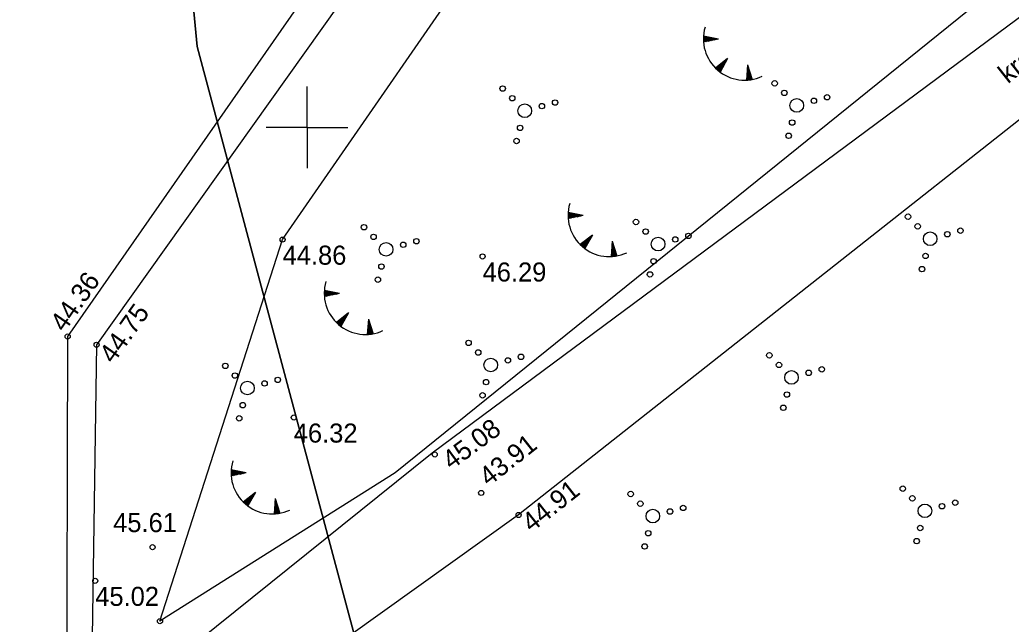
# Model space of a CAD drawing. Extents: x 634183 to 657565, y 6456707 to 6475529.
# Drawn here: x 635989.45 to 636025.87, y 6460631.75 to 6460653.95 of the extents above; entities that cross this region are included whole.
import ezdxf

# ---------------------------------------------------------------- set-up
doc = ezdxf.new("R2010")
doc.units = 0
for name, color, linetype in [('HALJASTUS', 7, 'Continuous'), ('KORGUS', 7, 'Continuous'), ('PIIRASULA', 7, 'Continuous'), ('RELJEEF', 7, 'Continuous'), ('VEEKOGU', 7, 'Continuous'), ('VORK', 7, 'Continuous')]:
    doc.layers.add(name, color=color, linetype=linetype)

msp = doc.modelspace()

# ---------------------------------------------------------------- linework, layer by layer
at = {"layer": 'HALJASTUS'}
msp.add_lwpolyline([(635994.595, 6460631.86), (635999.1, 6460645.879), (636007.605, 6460658.195), (636033.977, 6460671.248), (636048.249, 6460684.405), (636069.947, 6460696.796), (636073.227, 6460692.254), (636053.694, 6460677.665), (636037.62, 6460665.062), (636003.235, 6460637.312)], close=True, dxfattribs=at)
for centre, radius in [((636017.179, 6460651.622), 0.1), ((636007.184, 6460651.428), 0.1), ((636017.533, 6460651.269), 0.1), ((636007.538, 6460651.074), 0.1), ((636009.111, 6460650.915), 0.1), ((636017.992, 6460650.809), 0.25), ((636018.621, 6460650.979), 0.1), ((636019.106, 6460651.109), 0.1), ((636007.997, 6460650.614), 0.25), ((636008.627, 6460650.784), 0.1), ((636017.822, 6460650.18), 0.1), ((636007.828, 6460649.985), 0.1), ((636007.697, 6460649.501), 0.1), ((636017.692, 6460649.695), 0.1), ((636012.084, 6460646.527), 0.1), ((636022.079, 6460646.722), 0.1), ((636002.089, 6460646.333), 0.1), ((636012.438, 6460646.174), 0.1), ((636022.433, 6460646.368), 0.1), ((636024.006, 6460646.209), 0.1), ((636002.443, 6460645.979), 0.1), ((636004.016, 6460645.82), 0.1), ((636012.897, 6460645.714), 0.25), ((636013.527, 6460645.884), 0.1), ((636014.011, 6460646.015), 0.1), ((636022.892, 6460645.909), 0.25), ((636023.522, 6460646.078), 0.1), ((636002.903, 6460645.52), 0.25), ((636003.532, 6460645.689), 0.1), ((636012.728, 6460645.085), 0.1), ((636022.723, 6460645.279), 0.1), ((636002.733, 6460644.89), 0.1), ((636022.592, 6460644.795), 0.1), ((636002.602, 6460644.406), 0.1), ((636012.597, 6460644.601), 0.1), ((636005.934, 6460642.085), 0.1), ((636006.287, 6460641.731), 0.1), ((636006.747, 6460641.272), 0.25), ((636007.376, 6460641.441), 0.1), ((636007.861, 6460641.572), 0.1), ((636016.985, 6460641.627), 0.1), ((635996.995, 6460641.238), 0.1), ((636017.338, 6460641.274), 0.1), ((636018.911, 6460641.114), 0.1), ((635997.348, 6460640.885), 0.1), ((635998.922, 6460640.726), 0.1), ((636006.577, 6460640.642), 0.1), ((636017.798, 6460640.814), 0.25), ((636018.427, 6460640.984), 0.1), ((635997.808, 6460640.425), 0.25), ((635998.437, 6460640.595), 0.1), ((636006.447, 6460640.158), 0.1), ((636017.628, 6460640.185), 0.1), ((635997.638, 6460639.796), 0.1), ((636017.497, 6460639.7), 0.1), ((635997.507, 6460639.311), 0.1), ((636021.885, 6460636.727), 0.1), ((636011.89, 6460636.532), 0.1), ((636022.238, 6460636.373), 0.1), ((636012.243, 6460636.179), 0.1), ((636013.817, 6460636.02), 0.1), ((636022.698, 6460635.914), 0.25), ((636023.327, 6460636.083), 0.1), ((636023.812, 6460636.214), 0.1), ((636012.703, 6460635.719), 0.25), ((636013.332, 6460635.889), 0.1), ((636022.528, 6460635.284), 0.1), ((636012.533, 6460635.09), 0.1), ((636012.402, 6460634.606), 0.1), ((636022.397, 6460634.8), 0.1)]:
    msp.add_circle(centre, radius, dxfattribs=at)
at = {"layer": 'KORGUS'}
for centre in [(635999.1, 6460645.879), (636006.449, 6460645.26), (635991.203, 6460642.32), (635992.267, 6460642.017), (635999.51, 6460639.342), (636004.689, 6460637.983), (636006.397, 6460636.573), (636007.772, 6460635.761), (635994.325, 6460634.578), (635992.217, 6460633.342), (635994.595, 6460631.86)]:
    msp.add_circle(centre, 0.0938, dxfattribs=at)
at = {"layer": 'PIIRASULA'}
for points in [[(636320.68, 6460259.08), (636214.59, 6460269.01), (636168.08, 6460301.95), (636135.48, 6460326.94), (636107.67, 6460364.01), (636098.24, 6460375.93), (636054.05, 6460404.06), (636033.2, 6460436), (636014.66, 6460582.97), (635995.96, 6460652.98), (635993.64, 6460677.97), (636005.23, 6460775.95), (636000.59, 6460794.98), (635991.32, 6460811.04), (635900.63, 6460817.99), (635847.17, 6460834.04), (635816.72, 6460858.04), (635807.45, 6460881.04), (635767.89, 6460896.93), (635702.85, 6460934.01), (635656.34, 6460974.06), (635621.42, 6461006), (635591.14, 6461061.94)], [(635591.14, 6461061.94), (635621.42, 6461006), (635656.34, 6460974.06), (635702.85, 6460934.01), (635767.89, 6460896.93), (635807.45, 6460881.04), (635816.72, 6460858.04), (635847.17, 6460834.04), (635900.63, 6460817.99), (635991.32, 6460811.04), (636000.59, 6460794.98), (636005.23, 6460775.95), (635993.64, 6460677.97), (635995.96, 6460652.98), (636014.66, 6460582.97), (636033.2, 6460436), (636054.05, 6460404.06), (636098.24, 6460375.93), (636107.67, 6460364.01), (636135.48, 6460326.94), (636168.08, 6460301.95), (636214.59, 6460269.01), (636320.68, 6460259.08)]]:
    msp.add_lwpolyline(points, dxfattribs=at)
at = {"layer": 'RELJEEF'}
for p, q in [((636014.56, 6460653.292), (636014.627, 6460653.345)), ((636014.56, 6460653.259), (636014.659, 6460653.339)), ((636014.56, 6460653.227), (636014.691, 6460653.333)), ((636014.561, 6460653.325), (636014.595, 6460653.351)), ((636014.561, 6460653.196), (636014.723, 6460653.326)), ((636014.562, 6460653.165), (636014.756, 6460653.32)), ((636015.12, 6460653.25), (636014.563, 6460653.357)), ((636015.12, 6460653.25), (636014.564, 6460653.141)), ((636014.574, 6460653.143), (636014.788, 6460653.314)), ((636014.627, 6460653.153), (636014.82, 6460653.308)), ((636014.68, 6460653.164), (636014.852, 6460653.302)), ((636014.733, 6460653.174), (636014.885, 6460653.295)), ((636014.786, 6460653.184), (636014.917, 6460653.289)), ((636014.839, 6460653.195), (636014.949, 6460653.283)), ((636014.892, 6460653.205), (636014.981, 6460653.277)), ((636014.945, 6460653.216), (636015.014, 6460653.27)), ((636014.998, 6460653.226), (636015.046, 6460653.264)), ((636015.051, 6460653.236), (636015.078, 6460653.258)), ((636015.452, 6460652.53), (636015.007, 6460652.178)), ((636015.452, 6460652.53), (636015.172, 6460652.037)), ((636015.284, 6460652.234), (636015.29, 6460652.401)), ((636015.31, 6460652.281), (636015.315, 6460652.422)), ((636015.337, 6460652.328), (636015.341, 6460652.442)), ((636015.364, 6460652.375), (636015.367, 6460652.463)), ((636015.39, 6460652.422), (636015.393, 6460652.483)), ((636015.417, 6460652.469), (636015.418, 6460652.503)), ((636015.031, 6460652.155), (636015.032, 6460652.198)), ((636015.055, 6460652.133), (636015.058, 6460652.218)), ((636015.079, 6460652.111), (636015.084, 6460652.238)), ((636015.104, 6460652.09), (636015.11, 6460652.259)), ((636015.128, 6460652.071), (636015.135, 6460652.279)), ((636015.152, 6460652.052), (636015.161, 6460652.299)), ((636015.177, 6460652.046), (636015.187, 6460652.32)), ((636015.204, 6460652.093), (636015.212, 6460652.34)), ((636015.23, 6460652.14), (636015.238, 6460652.361)), ((636015.257, 6460652.187), (636015.264, 6460652.381)), ((636016.184, 6460652.306), (636016.142, 6460651.74)), ((636016.321, 6460651.879), (636016.164, 6460652.034)), ((636016.304, 6460651.93), (636016.166, 6460652.067)), ((636016.288, 6460651.982), (636016.168, 6460652.1)), ((636016.271, 6460652.033), (636016.171, 6460652.132)), ((636016.255, 6460652.085), (636016.173, 6460652.165)), ((636016.238, 6460652.136), (636016.176, 6460652.198)), ((636016.222, 6460652.188), (636016.178, 6460652.231)), ((636016.205, 6460652.239), (636016.181, 6460652.263)), ((636016.184, 6460652.306), (636016.357, 6460651.766)), ((636016.174, 6460651.742), (636016.144, 6460651.772)), ((636016.207, 6460651.745), (636016.146, 6460651.805)), ((636016.239, 6460651.748), (636016.149, 6460651.838)), ((636016.271, 6460651.752), (636016.151, 6460651.87)), ((636016.302, 6460651.757), (636016.154, 6460651.903)), ((636016.333, 6460651.762), (636016.156, 6460651.936)), ((636016.354, 6460651.776), (636016.159, 6460651.969)), ((636016.337, 6460651.827), (636016.161, 6460652.001)), ((636009.588, 6460646.809), (636009.655, 6460646.862)), ((636009.588, 6460646.776), (636009.687, 6460646.856)), ((636009.588, 6460646.744), (636009.719, 6460646.85)), ((636009.589, 6460646.842), (636009.623, 6460646.868)), ((636009.589, 6460646.713), (636009.752, 6460646.843)), ((636009.59, 6460646.682), (636009.784, 6460646.837)), ((636010.148, 6460646.767), (636009.591, 6460646.874)), ((636010.148, 6460646.767), (636009.592, 6460646.658)), ((636009.602, 6460646.66), (636009.816, 6460646.831)), ((636009.655, 6460646.67), (636009.848, 6460646.825)), ((636009.708, 6460646.681), (636009.88, 6460646.819)), ((636009.761, 6460646.691), (636009.913, 6460646.812)), ((636009.814, 6460646.701), (636009.945, 6460646.806)), ((636009.867, 6460646.712), (636009.977, 6460646.8)), ((636009.92, 6460646.722), (636010.009, 6460646.794)), ((636009.973, 6460646.733), (636010.042, 6460646.787)), ((636010.026, 6460646.743), (636010.074, 6460646.781)), ((636010.079, 6460646.753), (636010.106, 6460646.775)), ((636010.48, 6460646.047), (636010.035, 6460645.695)), ((636010.48, 6460646.047), (636010.2, 6460645.554)), ((636010.205, 6460645.563), (636010.215, 6460645.837)), ((636010.232, 6460645.61), (636010.241, 6460645.857)), ((636010.259, 6460645.657), (636010.266, 6460645.878)), ((636010.285, 6460645.704), (636010.292, 6460645.898)), ((636010.312, 6460645.751), (636010.318, 6460645.918)), ((636010.339, 6460645.798), (636010.343, 6460645.939)), ((636010.365, 6460645.845), (636010.369, 6460645.959)), ((636010.392, 6460645.892), (636010.395, 6460645.98)), ((636010.419, 6460645.939), (636010.421, 6460646)), ((636010.445, 6460645.986), (636010.446, 6460646.02)), ((636010.059, 6460645.672), (636010.06, 6460645.715)), ((636010.083, 6460645.65), (636010.086, 6460645.735)), ((636010.107, 6460645.628), (636010.112, 6460645.755)), ((636010.132, 6460645.607), (636010.138, 6460645.776)), ((636010.156, 6460645.588), (636010.163, 6460645.796)), ((636010.18, 6460645.569), (636010.189, 6460645.816)), ((636011.212, 6460645.823), (636011.17, 6460645.257)), ((636011.382, 6460645.293), (636011.187, 6460645.486)), ((636011.365, 6460645.344), (636011.189, 6460645.518)), ((636011.349, 6460645.396), (636011.192, 6460645.551)), ((636011.332, 6460645.447), (636011.194, 6460645.584)), ((636011.316, 6460645.499), (636011.197, 6460645.617)), ((636011.299, 6460645.55), (636011.199, 6460645.649)), ((636011.283, 6460645.602), (636011.201, 6460645.682)), ((636011.266, 6460645.653), (636011.204, 6460645.715)), ((636011.25, 6460645.705), (636011.206, 6460645.748)), ((636011.233, 6460645.756), (636011.209, 6460645.78)), ((636011.212, 6460645.823), (636011.385, 6460645.283)), ((636011.202, 6460645.259), (636011.172, 6460645.289)), ((636011.235, 6460645.262), (636011.174, 6460645.322)), ((636011.267, 6460645.265), (636011.177, 6460645.355)), ((636011.299, 6460645.269), (636011.179, 6460645.387)), ((636011.33, 6460645.274), (636011.182, 6460645.42)), ((636011.361, 6460645.279), (636011.184, 6460645.453)), ((636001.191, 6460643.903), (636000.634, 6460644.011)), ((636000.631, 6460643.945), (636000.698, 6460643.998)), ((636000.631, 6460643.913), (636000.73, 6460643.992)), ((636000.631, 6460643.881), (636000.763, 6460643.986)), ((636000.632, 6460643.849), (636000.795, 6460643.98)), ((636000.633, 6460643.978), (636000.666, 6460644.005)), ((636000.633, 6460643.819), (636000.827, 6460643.974)), ((636001.191, 6460643.903), (636000.635, 6460643.794)), ((636000.645, 6460643.796), (636000.859, 6460643.967)), ((636000.698, 6460643.806), (636000.891, 6460643.961)), ((636000.751, 6460643.817), (636000.924, 6460643.955)), ((636000.804, 6460643.827), (636000.956, 6460643.949)), ((636000.857, 6460643.838), (636000.988, 6460643.942)), ((636000.91, 6460643.848), (636001.02, 6460643.936)), ((636000.963, 6460643.858), (636001.053, 6460643.93)), ((636001.016, 6460643.869), (636001.085, 6460643.924)), ((636001.069, 6460643.879), (636001.117, 6460643.917)), ((636001.122, 6460643.89), (636001.149, 6460643.911)), ((636001.523, 6460643.183), (636001.079, 6460642.831)), ((636001.199, 6460642.724), (636001.207, 6460642.932)), ((636001.224, 6460642.705), (636001.232, 6460642.953)), ((636001.523, 6460643.183), (636001.243, 6460642.69)), ((636001.248, 6460642.699), (636001.258, 6460642.973)), ((636001.275, 6460642.746), (636001.284, 6460642.994)), ((636001.302, 6460642.793), (636001.31, 6460643.014)), ((636001.328, 6460642.84), (636001.335, 6460643.034)), ((636001.355, 6460642.887), (636001.361, 6460643.055)), ((636001.382, 6460642.934), (636001.387, 6460643.075)), ((636001.408, 6460642.981), (636001.412, 6460643.095)), ((636001.435, 6460643.028), (636001.438, 6460643.116)), ((636001.462, 6460643.075), (636001.464, 6460643.136)), ((636001.488, 6460643.122), (636001.49, 6460643.157)), ((636002.255, 6460642.959), (636002.213, 6460642.394)), ((636002.277, 6460642.892), (636002.252, 6460642.917)), ((636002.255, 6460642.959), (636002.428, 6460642.419)), ((636001.102, 6460642.808), (636001.104, 6460642.851)), ((636001.126, 6460642.786), (636001.129, 6460642.871)), ((636001.151, 6460642.764), (636001.155, 6460642.892)), ((636001.175, 6460642.744), (636001.181, 6460642.912)), ((636002.373, 6460642.41), (636002.225, 6460642.556)), ((636002.404, 6460642.415), (636002.228, 6460642.589)), ((636002.425, 6460642.429), (636002.23, 6460642.622)), ((636002.408, 6460642.481), (636002.232, 6460642.655)), ((636002.392, 6460642.532), (636002.235, 6460642.687)), ((636002.375, 6460642.584), (636002.237, 6460642.72)), ((636002.359, 6460642.635), (636002.24, 6460642.753)), ((636002.342, 6460642.686), (636002.242, 6460642.786)), ((636002.326, 6460642.738), (636002.245, 6460642.818)), ((636002.31, 6460642.789), (636002.247, 6460642.851)), ((636002.293, 6460642.841), (636002.25, 6460642.884)), ((636002.246, 6460642.396), (636002.215, 6460642.426)), ((636002.278, 6460642.398), (636002.218, 6460642.458)), ((636002.311, 6460642.401), (636002.22, 6460642.491)), ((636002.342, 6460642.405), (636002.223, 6460642.524)), ((635997.207, 6460637.352), (635997.274, 6460637.406)), ((635997.207, 6460637.32), (635997.306, 6460637.4)), ((635997.207, 6460637.288), (635997.338, 6460637.393)), ((635997.208, 6460637.385), (635997.242, 6460637.412)), ((635997.208, 6460637.257), (635997.37, 6460637.387)), ((635997.209, 6460637.226), (635997.403, 6460637.381)), ((635997.767, 6460637.311), (635997.21, 6460637.418)), ((635997.767, 6460637.311), (635997.211, 6460637.201)), ((635997.221, 6460637.203), (635997.435, 6460637.375)), ((635997.274, 6460637.214), (635997.467, 6460637.368)), ((635997.327, 6460637.224), (635997.499, 6460637.362)), ((635997.38, 6460637.235), (635997.532, 6460637.356)), ((635997.433, 6460637.245), (635997.564, 6460637.35)), ((635997.486, 6460637.255), (635997.596, 6460637.343)), ((635997.539, 6460637.266), (635997.628, 6460637.337)), ((635997.592, 6460637.276), (635997.661, 6460637.331)), ((635997.645, 6460637.287), (635997.693, 6460637.325)), ((635997.698, 6460637.297), (635997.725, 6460637.319)), ((635998.099, 6460636.59), (635997.654, 6460636.238)), ((635997.799, 6460636.112), (635997.808, 6460636.36)), ((635998.099, 6460636.59), (635997.819, 6460636.097)), ((635997.824, 6460636.107), (635997.834, 6460636.38)), ((635997.851, 6460636.154), (635997.859, 6460636.401)), ((635997.877, 6460636.201), (635997.885, 6460636.421)), ((635997.904, 6460636.248), (635997.911, 6460636.442)), ((635997.931, 6460636.295), (635997.937, 6460636.462)), ((635997.957, 6460636.342), (635997.962, 6460636.482)), ((635997.984, 6460636.388), (635997.988, 6460636.503)), ((635998.011, 6460636.435), (635998.014, 6460636.523)), ((635998.037, 6460636.482), (635998.04, 6460636.544)), ((635998.064, 6460636.529), (635998.065, 6460636.564)), ((635998.831, 6460636.366), (635998.789, 6460635.801)), ((635998.831, 6460636.366), (635999.004, 6460635.827)), ((635997.678, 6460636.216), (635997.679, 6460636.258)), ((635997.702, 6460636.193), (635997.705, 6460636.279)), ((635997.726, 6460636.172), (635997.731, 6460636.299)), ((635997.751, 6460636.151), (635997.757, 6460636.319)), ((635997.775, 6460636.131), (635997.782, 6460636.34)), ((635998.98, 6460635.822), (635998.803, 6460635.997)), ((635999.001, 6460635.837), (635998.806, 6460636.029)), ((635998.984, 6460635.888), (635998.808, 6460636.062)), ((635998.968, 6460635.939), (635998.811, 6460636.095)), ((635998.951, 6460635.991), (635998.813, 6460636.127)), ((635998.935, 6460636.042), (635998.816, 6460636.16)), ((635998.918, 6460636.094), (635998.818, 6460636.193)), ((635998.902, 6460636.145), (635998.82, 6460636.226)), ((635998.885, 6460636.197), (635998.823, 6460636.258)), ((635998.869, 6460636.248), (635998.825, 6460636.291)), ((635998.852, 6460636.3), (635998.828, 6460636.324)), ((635998.821, 6460635.803), (635998.791, 6460635.833)), ((635998.854, 6460635.806), (635998.793, 6460635.866)), ((635998.886, 6460635.809), (635998.796, 6460635.898)), ((635998.918, 6460635.813), (635998.798, 6460635.931)), ((635998.949, 6460635.817), (635998.801, 6460635.964))]:
    msp.add_line(p, q, dxfattribs=at)
for centre in [(636016.073, 6460653.252), (636011.101, 6460646.769), (636002.144, 6460643.906), (635998.72, 6460637.313)]:
    msp.add_arc(centre, 1.514, 163.4234, 295.1745, dxfattribs=at)
at = {"layer": 'VEEKOGU'}
for points in [[(636021.233, 6460724.646), (636021.072, 6460694.508), (636014.491, 6460673.226), (635992.267, 6460642.017), (635992.057, 6460627.959)], [(636020.569, 6460724.427), (636020.364, 6460694.69), (636013.583, 6460674.45), (635991.203, 6460642.32), (635991.155, 6460627.962)], [(635992.057, 6460627.959), (636004.596, 6460638.042), (636036.839, 6460661.971), (636053.298, 6460674.992), (636073.295, 6460690.479), (636076.357, 6460690.405), (636075.176, 6460687.118), (636055.869, 6460672.595), (636038.418, 6460659.95), (636007.772, 6460635.761), (635992.691, 6460624.98)]]:
    msp.add_lwpolyline(points, dxfattribs=at)
at = {"layer": 'VORK'}
for q in [(636000, 6460651.5), (635998.5, 6460650), (636001.5, 6460650), (636000, 6460648.5)]:
    msp.add_line((636000, 6460650), q, dxfattribs=at)

# ---------------------------------------------------------------- texts
at = {"layer": 'KORGUS'}
for s, p in [('44.86', (635999.1, 6460644.958)), ('46.29', (636006.449, 6460644.339)), ('46.32', (635999.51, 6460638.421)), ('45.61', (635992.875, 6460635.132)), ('45.02', (635992.217, 6460632.421))]:
    msp.add_text(s, height=0.7, dxfattribs=at).set_placement(p)
for s, rotation, p in [('44.36', 55.141, (635991.083, 6460642.449)), ('44.75', 54.5452, (635992.88, 6460641.287)), ('45.08', 36.5811, (636005.301, 6460637.395)), ('43.91', 38.2842, (636006.672, 6460636.79)), ('44.91', 38.2842, (636008.242, 6460635.101))]:
    msp.add_text(s, height=0.7, rotation=rotation, dxfattribs=at).set_placement(p)
at = {"layer": 'VEEKOGU'}
msp.add_text('kraav', height=0.7, rotation=38.3403, dxfattribs=at).set_placement((636025.746, 6460651.586))

doc.saveas('drawing.dxf')
